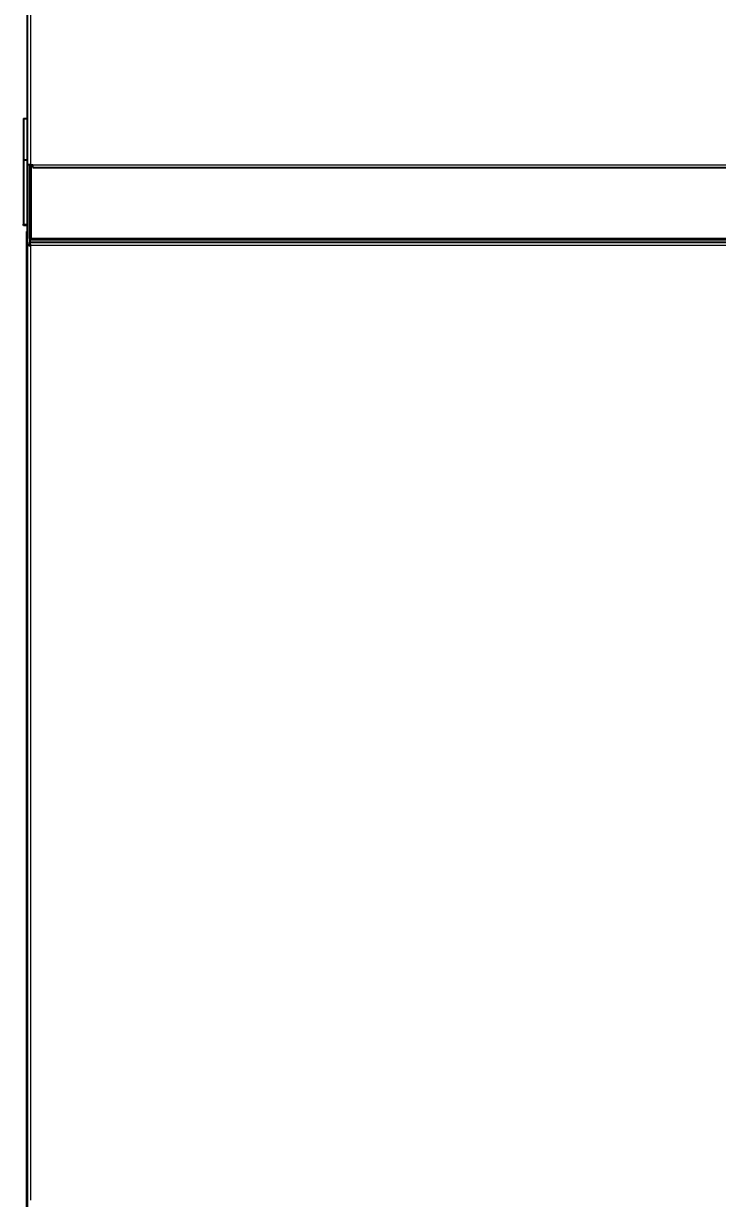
# Model space of a CAD drawing. Header units: millimetres. Extents: x -218071 to -203542, y 15363 to 51382.
# Drawn here: x -217472.8 to -217414.4, y 50829.8 to 50928.6 of the extents above; entities that cross this region are included whole.
import ezdxf

# ---------------------------------------------------------------- set-up
doc = ezdxf.new("R2010")
doc.units = ezdxf.units.MM
doc.header["$LTSCALE"] = 4
doc.layers.add('TPF-DIMENSIONS', color=3, linetype='Continuous')
doc.layers.add('TPF-EQUIPEMENT', color=7, linetype='Continuous')
doc.dimstyles.new('ISO-25', dxfattribs={"dimtxt": 2.5, "dimasz": 2, "dimexe": 1.25, "dimexo": 0.625, "dimtad": 1, "dimtxsty": 'Standard', "dimcen": -2.5, "dimclrt": 256, "dimadec": 0, "dimazin": 0, "dimtfac": 1, "dimtmove": 0, "dimatfit": 3, "dimfxl": 1, "dimarcsym": 0})

# ---------------------------------------------------------------- blocks, each defined once
blk = doc.blocks.new('*D122')
at = {"layer": 'Defpoints', "color": 0, "transparency": 16777216}
for p in [(-217356.668, 50928.537), (-217472.489, 50916.684), (-217472.489, 50712.667)]:
    blk.add_point(p, dxfattribs=at)
at = {"layer": 'TPF-DIMENSIONS', "color": 0, "lineweight": -2, "transparency": 16777216}
for p, q in [((-217356.668, 50927.912), (-217356.668, 50711.417)), ((-217472.489, 50916.059), (-217472.489, 50711.417)), ((-217358.668, 50712.667), (-217470.489, 50712.667))]:
    blk.add_line(p, q, dxfattribs=at)
at = {"layer": 'TPF-DIMENSIONS', "color": 0, "transparency": 16777216}
for points in [[(-217470.489, 50713.001), (-217470.489, 50712.334), (-217472.489, 50712.667)], [(-217358.668, 50713.001), (-217358.668, 50712.334), (-217356.668, 50712.667)]]:
    blk.add_solid(points, dxfattribs=at)
at = {"layer": 'TPF-DIMENSIONS', "transparency": 16777216, "insert": (-217414.578, 50716.209), "char_height": 2.5, "attachment_point": 2}
blk.add_mtext('115,82', dxfattribs=at)

msp = doc.modelspace()

# ---------------------------------------------------------------- linework, layer by layer
at = {"layer": 'TPF-EQUIPEMENT', "color": 7, "linetype": 'Continuous', "lineweight": 25}
for p, q in [((-217472.489, 50998.175), (-217472.489, 50914.684)), ((-217472.789, 50920.592), (-217472.789, 50917.092)), ((-217472.789, 50920.592), (-217472.489, 50920.592)), ((-217472.489, 50917.092), (-217472.789, 50917.092)), ((-217472.789, 50917.092), (-217472.789, 50911.692)), ((-217472.189, 50916.684), (-217472.489, 50916.684)), ((-217472.489, 50916.684), (-217472.489, 50909.975)), ((-217472.268, 50910.496), (-217472.268, 50916.684)), ((-217472.189, 50916.684), (-217471.989, 50916.684)), ((-217472.168, 50916.684), (-217472.168, 50910.496)), ((-217471.989, 50916.459), (-217471.989, 50916.684)), ((-217471.989, 50916.459), (-217371.894, 50916.459)), ((-217472.789, 50911.592), (-217472.789, 50911.692)), ((-217472.489, 50911.592), (-217472.789, 50911.592)), ((-217472.489, 50911.092), (-217472.494, 50911.092)), ((-217472.494, 50911.092), (-217472.489, 50911.087)), ((-217472.494, 50756.392), (-217472.494, 50911.092)), ((-217472.489, 50911.087), (-217472.494, 50911.092)), ((-217472.494, 50910.223), (-217472.499, 50910.223)), ((-217472.499, 50831.262), (-217472.499, 50910.223)), ((-217472.489, 50909.975), (-217472.489, 50829.567)), ((-217472.339, 50909.975), (-217472.489, 50909.975)), ((-217472.217, 50909.975), (-217472.339, 50909.975)), ((-217472.168, 50910.496), (-217472.268, 50910.496)), ((-217472.168, 50910.396), (-217472.268, 50910.496)), ((-217472.268, 50910.496), (-217472.268, 50910.346)), ((-217472.268, 50910.346), (-217472.268, 50910.196)), ((-217472.268, 50910.046), (-217472.268, 50910.196)), ((-217472.268, 50910.196), (-217375.17, 50910.196)), ((-217472.168, 50910.496), (-217374.868, 50910.496)), ((-217472.168, 50910.396), (-217472.168, 50910.496)), ((-217374.868, 50910.396), (-217472.168, 50910.396)), ((-217472.499, 50831.262), (-217472.494, 50831.262)), ((-217472.499, 50829.656), (-217472.499, 50831.262))]:
    msp.add_line(p, q, dxfattribs=at)
at = {"layer": 'TPF-EQUIPEMENT', "color": 8, "linetype": 'Continuous', "lineweight": 18}
for p, q in [((-217472.189, 50998.095), (-217472.189, 50914.684)), ((-217471.989, 50916.684), (-217371.859, 50916.684)), ((-217472.789, 50911.692), (-217472.489, 50911.692)), ((-217378.268, 50910.346), (-217472.268, 50910.346)), ((-217472.189, 50909.896), (-217472.189, 50829.646)), ((-217375.02, 50909.896), (-217472.189, 50909.896))]:
    msp.add_line(p, q, dxfattribs=at)
at = {"layer": 'TPF-EQUIPEMENT', "color": 7, "linetype": 'Continuous', "lineweight": 25}
for points, knots in [([(-217472.489, 50909.975), (-217472.485, 50909.97), (-217472.478, 50909.958), (-217472.425, 50909.941), (-217472.347, 50909.924), (-217472.263, 50909.909), (-217472.209, 50909.899), (-217472.189, 50909.896)], [0, 0, 0, 0, 0.217718, 0.435446, 0.653174, 0.870901, 1, 1, 1, 1]), ([(-217472.339, 50909.975), (-217472.337, 50909.969), (-217472.333, 50909.957), (-217472.304, 50909.939), (-217472.262, 50909.921), (-217472.221, 50909.907), (-217472.196, 50909.899), (-217472.189, 50909.896)], [0, 0, 0, 0, 0.226685, 0.453371, 0.67998, 0.90659, 1, 1, 1, 1]), ([(-217472.189, 50909.896), (-217472.194, 50909.93), (-217472.206, 50909.999), (-217472.223, 50910.09), (-217472.24, 50910.157), (-217472.255, 50910.192), (-217472.264, 50910.195), (-217472.268, 50910.196)], [0, 0, 0, 0, 0.217718, 0.435446, 0.653174, 0.870901, 1, 1, 1, 1]), ([(-217472.189, 50909.896), (-217472.195, 50909.914), (-217472.207, 50909.949), (-217472.225, 50909.996), (-217472.243, 50910.03), (-217472.257, 50910.045), (-217472.265, 50910.046), (-217472.268, 50910.046)], [0, 0, 0, 0, 0.226685, 0.453371, 0.67998, 0.90659, 1, 1, 1, 1])]:
    msp.add_open_spline(points, degree=3, knots=knots, dxfattribs=at)

# ---------------------------------------------------------------- dimensions: what is measured, and where the dimension line sits
at = {"layer": 'TPF-DIMENSIONS'}
dim = msp.add_linear_dim(base=(-217472.489, 50712.667), p1=(-217356.668, 50928.537), p2=(-217472.489, 50916.684), dimstyle='ISO-25', dxfattribs=at)
dim.commit()
dim.dimension.update_dxf_attribs({"geometry": '*D122', "text_midpoint": (-217414.578, 50712.667), "dimtype": 160})

doc.saveas('drawing.dxf')
